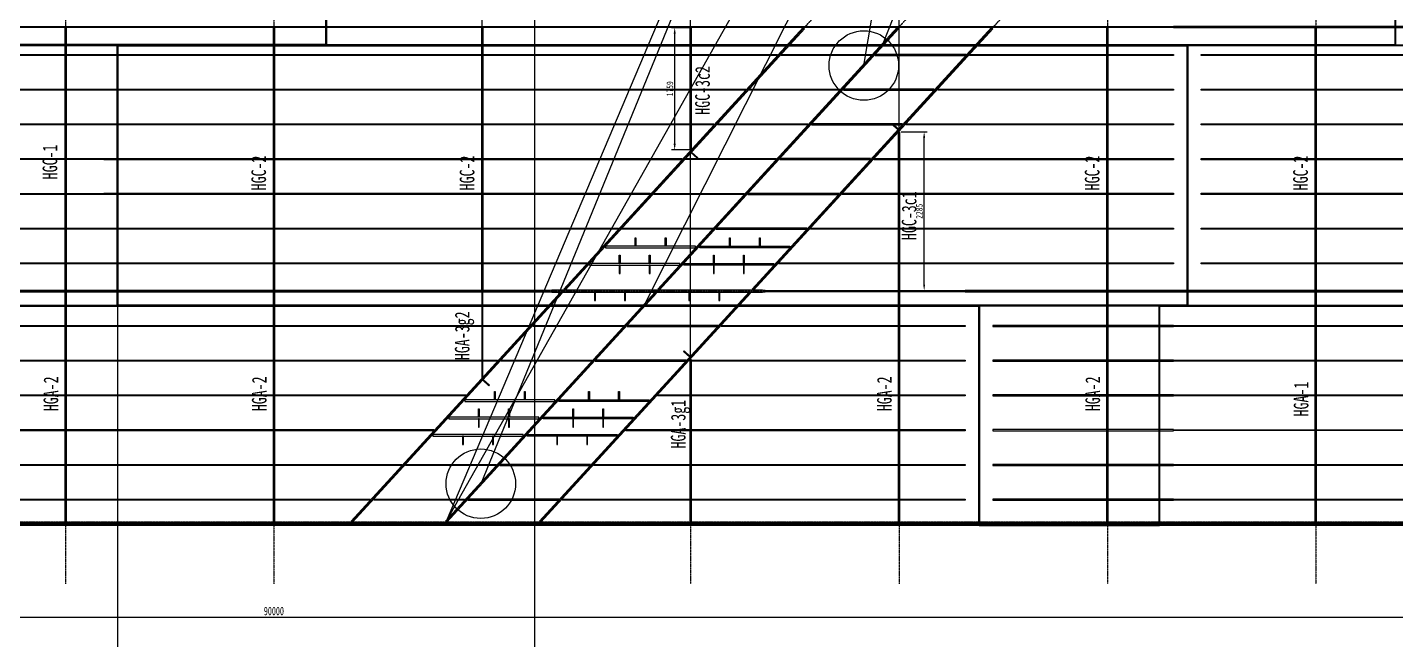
# Model space of a CAD drawing. Extents: x -158665 to 747974, y -1078007 to -307893.
# Drawn here: x 182833 to 202533, y -508805 to -499995 of the extents above; entities that cross this region are included whole.
import ezdxf
from ezdxf.enums import TextEntityAlignment as Align

# ---------------------------------------------------------------- set-up
doc = ezdxf.new("R2010")
doc.units = 0
doc.header["$LTSCALE"] = 0.02
doc.header["$MEASUREMENT"] = 0
doc.header["$PDMODE"] = 35
doc.header["$PDSIZE"] = 150
doc.linetypes.add('CENTER', pattern=[2, 1.25, -0.25, 0.25, -0.25])
doc.linetypes.add('PHANTOM', pattern=[63.5, 31.75, -6.35, 6.35, -6.35, 6.35, -6.35])
doc.layers.get('0').update_dxf_attribs({"linetype": 'CONTINUOUS'})
doc.layers.get('Defpoints').update_dxf_attribs({"linetype": 'CONTINUOUS'})
for name, color, linetype in [('1', 1, 'CONTINUOUS'), ('A3', 7, 'CONTINUOUS'), ('ZG', 7, 'CONTINUOUS'), ('二次预拼节段线', 7, 'CONTINUOUS'), ('横隔板', 7, 'CONTINUOUS'), ('横隔板开孔', 7, 'CONTINUOUS'), ('腹板', 7, 'CONTINUOUS')]:
    doc.layers.add(name, color=color, linetype=linetype)
for name, color, linetype, lineweight in [('1图框轮廓', 7, 'CONTINUOUS', 35), ('2细线层', 41, 'CONTINUOUS', 15), ('3中心线层', 1, 'CENTER', 13)]:
    doc.layers.add(name, color=color, linetype=linetype, lineweight=lineweight)
doc.styles.add('仿宋', font='仿宋_GB2312_1.ttf', dxfattribs={"width": 0.7})
doc.dimstyles.new('标准标注样式-45', dxfattribs={"dimscale": 45, "dimtxt": 2.7, "dimasz": 2.5, "dimexe": 1.25, "dimexo": 0.625, "dimtad": 1, "dimdec": 0, "dimdsep": 46, "dimtxsty": '仿宋', "dimcen": 2.5, "dimclrd": 3, "dimclre": 3, "dimclrt": 4, "dimazin": 0, "dimtfac": 1, "dimtdec": 0, "dimtmove": 0, "dimatfit": 3, "dimfxl": 1.25, "dimlwd": 13, "dimlwe": 13, "dimarcsym": 0})
doc.dimstyles.new('样式-35', dxfattribs={"dimscale": 35, "dimtxt": 2.7, "dimasz": 2.5, "dimexe": 1.25, "dimexo": 0.625, "dimtad": 1, "dimdec": 0, "dimdsep": 46, "dimtxsty": '仿宋', "dimcen": 2.5, "dimclrd": 3, "dimclre": 3, "dimclrt": 4, "dimazin": 0, "dimtfac": 1, "dimtdec": 0, "dimtmove": 0, "dimatfit": 3, "dimfxl": 1.25, "dimlwd": 13, "dimlwe": 13, "dimarcsym": 0})

# ---------------------------------------------------------------- blocks, each defined once
blk = doc.blocks.new('*D70')
at = {"color": 3, "lineweight": 13, "ltscale": 3}
for p, q in [((231383, -507174), (231383, -508539)), ((141383, -507872), (141383, -508539))]:
    blk.add_line(p, q, dxfattribs=at)
at = {"color": 3, "linetype": 'ByBlock', "lineweight": 13, "ltscale": 3}
blk.add_line((141495, -508483), (231270, -508483), dxfattribs=at)
at = {"color": 3, "ltscale": 3}
for points in [[(141495, -508464), (141495, -508501), (141383, -508483)], [(231270, -508464), (231270, -508501), (231383, -508483)]]:
    blk.add_solid(points, dxfattribs=at)
at = {"layer": 'Defpoints', "color": 0, "ltscale": 3}
for p in [(231383, -507146), (141383, -507844), (231383, -508483)]:
    blk.add_point(p, dxfattribs=at)
at = {"color": 4, "ltscale": 3, "insert": (186383, -508394), "char_height": 121.5, "attachment_point": 5, "style": '仿宋'}
blk.add_mtext('90000', dxfattribs=at)
blk = doc.blocks.new('*D83')
at = {"color": 3, "lineweight": 13, "ltscale": 3}
for p, q in [((195412, -501498), (195788, -501498)), ((195412, -503783), (195788, -503783))]:
    blk.add_line(p, q, dxfattribs=at)
at = {"color": 3, "linetype": 'ByBlock', "lineweight": 13, "ltscale": 3}
blk.add_line((195745, -503695), (195745, -501585), dxfattribs=at)
at = {"color": 3, "ltscale": 3}
for points in [[(195730, -501585), (195759, -501585), (195745, -501498)], [(195730, -503695), (195759, -503695), (195745, -503783)]]:
    blk.add_solid(points, dxfattribs=at)
at = {"layer": 'Defpoints', "color": 0, "ltscale": 3}
for p in [(195390, -501498), (195745, -501498), (195390, -503783)]:
    blk.add_point(p, dxfattribs=at)
at = {"color": 4, "ltscale": 3, "insert": (195675, -502640), "char_height": 94.5, "attachment_point": 5, "rotation": 90, "style": '仿宋'}
blk.add_mtext('2285', dxfattribs=at)
blk = doc.blocks.new('*D84')
at = {"color": 3, "lineweight": 13, "ltscale": 3}
for p, q in [((192368, -499999), (192109, -499999)), ((192368, -501758), (192109, -501758))]:
    blk.add_line(p, q, dxfattribs=at)
at = {"color": 3, "linetype": 'ByBlock', "lineweight": 13, "ltscale": 3}
blk.add_line((192153, -501670), (192153, -500086), dxfattribs=at)
at = {"color": 3, "ltscale": 3}
for points in [[(192138, -500086), (192168, -500086), (192153, -499999)], [(192138, -501670), (192168, -501670), (192153, -501758)]]:
    blk.add_solid(points, dxfattribs=at)
at = {"layer": 'Defpoints', "color": 0, "ltscale": 3}
for p in [(192153, -499999), (192390, -499999), (192390, -501758)]:
    blk.add_point(p, dxfattribs=at)
at = {"color": 4, "ltscale": 3, "insert": (192084, -500878), "char_height": 94.5, "attachment_point": 5, "rotation": 90, "style": '仿宋'}
blk.add_mtext('1759', dxfattribs=at)

msp = doc.modelspace()

# ---------------------------------------------------------------- linework, layer by layer
at = {"color": 7, "ltscale": 3}
for p, q in [((195382.8, -501470.9), (195382.8, -473219.5)), ((192382.8, -501784.5), (192382.8, -476353.3)), ((192382.8, -504744.8), (192382.8, -479314.1)), ((189382.8, -505058.4), (189382.8, -479779.4)), ((195382.8, -501470.9), (195373.2, -501462.1)), ((192382.8, -501784.5), (192392.4, -501793.2)), ((191930.3, -503790.8), (191871.2, -503790.8)), ((192382.8, -504744.8), (192373.2, -504736)), ((189382.8, -505058.4), (189392.4, -505067.2))]:
    msp.add_line(p, q, dxfattribs=at)
at = {"color": 1, "ltscale": 3}
for p, q in [((195129.7, -500247.7), (195165, -500247.7)), ((195129.7, -500250.7), (195165, -500250.7)), ((191693.5, -503997.7), (191728.7, -503997.7)), ((191693.5, -504000.7), (191728.7, -504000.7))]:
    msp.add_line(p, q, dxfattribs=at)
at = {"color": 7, "linetype": 'PHANTOM', "ltscale": 10}
for p, q in [((234625.8, -503790.7), (140954.1, -503790.7)), ((232706.1, -507115.7), (137907.9, -507115.7))]:
    msp.add_line(p, q, dxfattribs=at)
at = {"color": 1, "ltscale": 3}
for points in [[(195280.7, -501385.5), (195369.2, -501466.5), (195377.3, -501457.7), (195288.8, -501376.6)], [(192476.8, -501878.7), (192388.4, -501797.7), (192396.5, -501788.8), (192484.9, -501869.9)], [(192280.7, -504659.4), (192369.2, -504740.5), (192377.3, -504731.6), (192288.8, -504650.6)], [(189476.8, -505152.7), (189388.4, -505071.6), (189396.5, -505062.7), (189484.9, -505143.8)]]:
    msp.add_lwpolyline(points, close=True, dxfattribs=at)
for centre in [(194876.1, -500543.7), (189361.5, -506561.8)]:
    msp.add_circle(centre, 500, dxfattribs=at)
at = {"layer": '1', "color": 4}
for points in [[(177233.1, -500397.7), (177233.1, -500383.7), (183933.1, -500383.7), (183933.1, -500397.7)], [(194992.2, -500383.7), (194992.2, -500397.7), (193684, -500397.7), (193684, -500383.7)], [(195040.3, -500383.7), (195040.3, -500397.7), (196348.6, -500397.7), (196348.6, -500383.7)], [(177233.1, -500897.7), (177233.1, -500883.7), (183933.1, -500883.7), (183933.1, -500897.7)], [(194534.1, -500883.7), (194534.1, -500897.7), (193225.8, -500897.7), (193225.8, -500883.7)], [(194582.2, -500883.7), (194582.2, -500897.7), (195890.4, -500897.7), (195890.4, -500883.7)], [(177233.1, -501397.7), (177233.1, -501383.7), (183933.1, -501383.7), (183933.1, -501397.7)], [(194075.9, -501383.7), (194075.9, -501397.7), (192767.7, -501397.7), (192767.7, -501383.7)], [(194124, -501383.7), (194124, -501397.7), (195432.3, -501397.7), (195432.3, -501383.7)], [(177233.1, -501897.7), (177233.1, -501883.7), (183933.1, -501883.7), (183933.1, -501897.7)], [(193617.8, -501883.7), (193617.8, -501897.7), (192309.5, -501897.7), (192309.5, -501883.7)], [(193665.8, -501883.7), (193665.8, -501897.7), (194974.1, -501897.7), (194974.1, -501883.7)], [(177233.1, -502397.7), (177233.1, -502383.7), (183933.1, -502383.7), (183933.1, -502397.7)], [(193159.6, -502383.7), (193159.6, -502397.7), (191851.3, -502397.7), (191851.3, -502383.7)], [(193207.7, -502383.7), (193207.7, -502397.7), (194515.9, -502397.7), (194515.9, -502383.7)], [(177233.1, -502897.7), (177233.1, -502883.7), (183933.1, -502883.7), (183933.1, -502897.7)], [(192701.4, -502883.7), (192701.4, -502897.7), (191393.2, -502897.7), (191393.2, -502883.7)], [(192749.5, -502883.7), (192749.5, -502897.7), (194057.8, -502897.7), (194057.8, -502883.7)], [(177233.1, -503397.7), (177233.1, -503383.7), (183933.1, -503383.7), (183933.1, -503397.7)], [(191418.5, -504283.8), (191418.5, -504297.8), (190110.3, -504297.8), (190110.3, -504283.8)], [(191466.6, -504283.8), (191466.6, -504297.8), (192774.9, -504297.8), (192774.9, -504283.8)], [(199333.1, -504297.8), (199333.1, -504283.8), (212033, -504283.8), (212033, -504297.8)], [(190960.4, -504783.7), (190960.4, -504797.7), (189652.1, -504797.7), (189652.1, -504783.7)], [(191008.5, -504783.7), (191008.5, -504797.7), (192316.7, -504797.7), (192316.7, -504783.7)], [(199333.2, -504797.7), (199333.2, -504783.7), (212033.1, -504783.7), (212033.1, -504797.7)], [(199333.2, -505297.7), (199333.2, -505283.7), (212033.1, -505283.7), (212033.1, -505297.7)], [(199333.2, -505797.7), (199333.2, -505783.7), (212033.1, -505783.7), (212033.1, -505797.7)], [(189585.9, -506283.7), (189585.9, -506297.7), (188277.6, -506297.7), (188277.6, -506283.7)], [(189634, -506283.7), (189634, -506297.7), (190942.2, -506297.7), (190942.2, -506283.7)], [(199333.2, -506297.7), (199333.2, -506283.7), (212033.1, -506283.7), (212033.1, -506297.7)], [(189127.7, -506783.7), (189127.7, -506797.7), (187819.5, -506797.7), (187819.5, -506783.7)], [(189175.8, -506783.7), (189175.8, -506797.7), (190484.1, -506797.7), (190484.1, -506783.7)], [(199333.2, -506797.7), (199333.2, -506783.7), (212033.1, -506783.7), (212033.1, -506797.7)]]:
    msp.add_lwpolyline(points, close=True, dxfattribs=at)
at = {"layer": '1图框轮廓', "color": 1}
for points in [[(180036.1, -498390.7), (187130.1, -498390.7), (187130.1, -500247.7), (180036.1, -500247.7)], [(177036.1, -503997.7), (184130.1, -503997.7), (184130.1, -500253.7), (177036.1, -500253.7)], [(212230.1, -507155.7), (199133.1, -507155.7), (199133.1, -504003.7), (212230.1, -504003.7)]]:
    msp.add_lwpolyline(points, close=True, dxfattribs=at)
at = {"layer": '1图框轮廓', "color": 42}
for points in [[(187136.1, -500247.7), (202530.1, -500247.7), (202530.1, -498390.7), (187136.1, -498390.7)], [(184136.1, -500253.7), (199530.1, -500253.7), (199530.1, -503997.7), (184136.1, -503997.7)], [(199536.1, -503997.7), (203633.1, -503997.7), (203633.1, -500253.7), (199536.1, -500253.7)], [(196530.1, -507155.7), (181136.1, -507155.7), (181136.1, -504003.7), (196530.1, -504003.7)], [(199133.1, -504003.7), (196536.1, -504003.7), (196536.1, -507155.7), (199133.1, -507155.7)]]:
    msp.add_lwpolyline(points, close=True, dxfattribs=at)
at = {"layer": '2细线层', "color": 8}
for points in [[(193635, -500382.7), (193635, -500398.7), (183933.1, -500398.7), (183933.1, -500382.7)], [(199333.1, -500382.7), (199333.1, -500398.7), (196397.6, -500398.7), (196397.6, -500382.7)], [(203833.1, -500382.7), (203833.1, -500398.7), (199733.1, -500398.7), (199733.1, -500382.7)], [(193176.8, -500882.7), (193176.8, -500898.7), (183933.1, -500898.7), (183933.1, -500882.7)], [(199333.1, -500882.7), (199333.1, -500898.7), (195939.4, -500898.7), (195939.4, -500882.7)], [(203833.1, -500882.7), (203833.1, -500898.7), (199733.1, -500898.7), (199733.1, -500882.7)], [(192718.7, -501382.7), (192718.7, -501398.7), (183933.1, -501398.7), (183933.1, -501382.7)], [(199333.1, -501382.7), (199333.1, -501398.7), (195481.3, -501398.7), (195481.3, -501382.7)], [(203833.1, -501382.7), (203833.1, -501398.7), (199733.1, -501398.7), (199733.1, -501382.7)], [(192260.5, -501882.7), (192260.5, -501898.7), (183933.1, -501898.7), (183933.1, -501882.7)], [(199333.1, -501882.7), (199333.1, -501898.7), (195023.1, -501898.7), (195023.1, -501882.7)], [(203833.1, -501882.7), (203833.1, -501898.7), (199733.1, -501898.7), (199733.1, -501882.7)], [(191802.3, -502382.7), (191802.3, -502398.7), (183933.1, -502398.7), (183933.1, -502382.7)], [(199333.1, -502382.7), (199333.1, -502398.7), (194564.9, -502398.7), (194564.9, -502382.7)], [(203833.1, -502382.7), (203833.1, -502398.7), (199733.1, -502398.7), (199733.1, -502382.7)], [(191344.2, -502882.7), (191344.2, -502898.7), (183933.1, -502898.7), (183933.1, -502882.7)], [(199333.1, -502882.7), (199333.1, -502898.7), (194106.8, -502898.7), (194106.8, -502882.7)], [(203833.1, -502882.7), (203833.1, -502898.7), (199733.1, -502898.7), (199733.1, -502882.7)], [(190886, -503382.7), (190886, -503398.7), (183933.1, -503398.7), (183933.1, -503382.7)], [(199333.1, -503382.7), (199333.1, -503398.7), (193648.6, -503398.7), (193648.6, -503382.7)], [(203833.1, -503382.7), (203833.1, -503398.7), (199733.1, -503398.7), (199733.1, -503382.7)], [(190061.3, -504282.8), (190061.3, -504298.8), (181333.1, -504298.8), (181333.1, -504282.8)], [(196333.1, -504282.8), (196333.1, -504298.8), (192823.9, -504298.8), (192823.9, -504282.8)], [(196733.1, -504282.8), (196733.1, -504298.8), (199333.2, -504298.8), (199333.2, -504282.8)], [(189603.1, -504782.7), (189603.1, -504798.7), (181333.1, -504798.7), (181333.1, -504782.7)], [(196333.1, -504782.7), (196333.1, -504798.7), (192365.7, -504798.7), (192365.7, -504782.7)], [(196733.1, -504782.7), (196733.1, -504798.7), (199333.2, -504798.7), (199333.2, -504782.7)], [(189145, -505282.7), (189145, -505298.7), (181333.1, -505298.7), (181333.1, -505282.7)], [(196333.1, -505282.7), (196333.1, -505298.7), (191907.6, -505298.7), (191907.6, -505282.7)], [(196733.1, -505282.7), (196733.1, -505298.7), (199333.2, -505298.7), (199333.2, -505282.7)], [(188686.8, -505782.7), (188686.8, -505798.7), (181333.1, -505798.7), (181333.1, -505782.7)], [(196333.1, -505782.7), (196333.1, -505798.7), (191449.4, -505798.7), (191449.4, -505782.7)], [(196733.1, -505782.7), (196733.1, -505798.7), (199333.2, -505798.7), (199333.2, -505782.7)], [(188228.6, -506282.7), (188228.6, -506298.7), (181333.1, -506298.7), (181333.1, -506282.7)], [(196333.1, -506282.7), (196333.1, -506298.7), (190991.2, -506298.7), (190991.2, -506282.7)], [(196733.1, -506282.7), (196733.1, -506298.7), (199333.2, -506298.7), (199333.2, -506282.7)], [(187770.5, -506782.7), (187770.5, -506798.7), (181333.1, -506798.7), (181333.1, -506782.7)], [(196333.1, -506782.7), (196333.1, -506798.7), (190533.1, -506798.7), (190533.1, -506782.7)], [(196733.1, -506782.7), (196733.1, -506798.7), (199333.2, -506798.7), (199333.2, -506782.7)]]:
    msp.add_lwpolyline(points, close=True, dxfattribs=at)
at = {"layer": '3中心线层', "color": 8, "linetype": 'CENTER', "ltscale": 10}
for points in [[(183382.8, -491539.4), (183382.8, -508000.7)], [(186382.8, -491539.4), (186382.8, -508000.7)], [(189382.8, -505058.4), (189382.8, -491539.4)], [(192382.8, -501784.5), (192382.8, -491539.4)], [(201382.8, -494923.1), (201382.8, -508000.7)], [(198382.8, -498197), (198382.8, -508000.7)], [(195382.8, -501470.9), (195382.8, -508000.7)], [(192382.8, -504744.8), (192382.8, -508000.7)]]:
    msp.add_lwpolyline(points, dxfattribs=at)
at = {"layer": '3中心线层', "color": 1, "linetype": 'CENTER', "ltscale": 10}
for points in [[(187461, -507155.7), (200592, -492825.7)], [(188817.3, -507155.7), (201948.3, -492825.7)], [(190173.7, -507155.7), (203304.7, -492825.7)]]:
    msp.add_lwpolyline(points, dxfattribs=at)
at = {"layer": '3中心线层', "color": 7, "linetype": 'ByBlock', "ltscale": 10}
for points in [[(190574, -503777.7), (190554.8, -503760.2), (194001.5, -499998.7), (194020.7, -500016.3), (190574, -503777.7)], [(191930.3, -503777.7), (191911.1, -503760.2), (195357.9, -499998.7), (195377, -500016.3), (191930.3, -503777.7)], [(193286.7, -503777.7), (193267.5, -503760.2), (196714.2, -499998.7), (196733.4, -500016.3), (193286.7, -503777.7)], [(187515.3, -507115.7), (187496.1, -507098.2), (190514.9, -503803.7), (190534.1, -503821.3), (187515.3, -507115.7)], [(188871.6, -507115.7), (188852.4, -507098.2), (191871.2, -503803.7), (191890.4, -503821.3), (188871.6, -507115.7)], [(190227.9, -507115.7), (190208.8, -507098.2), (193227.6, -503803.7), (193246.7, -503821.3), (190227.9, -507115.7)]]:
    msp.add_lwpolyline(points, dxfattribs=at)
at = {"layer": 'ZG', "color": 2, "ltscale": 3}
for points in [[(191595.9, -503020.9), (191595.9, -503140.9), (191583.9, -503140.9), (191583.9, -503020.9)], [(192028.3, -503020.9), (192028.3, -503140.9), (192016.3, -503140.9), (192016.3, -503020.9)], [(192952.2, -503020.9), (192952.2, -503140.9), (192940.2, -503140.9), (192940.2, -503020.9)], [(193384.7, -503020.9), (193384.7, -503140.9), (193372.7, -503140.9), (193372.7, -503020.9)], [(191157.5, -503166.9), (192454.7, -503166.9), (192454.7, -503140.9), (191157.5, -503140.9)], [(191366.8, -503270.9), (191366.8, -503390.9), (191354.8, -503390.9), (191354.8, -503270.9)], [(191799.2, -503270.9), (191799.2, -503390.9), (191787.2, -503390.9), (191787.2, -503270.9)], [(193811.1, -503166.9), (192513.8, -503166.9), (192513.8, -503140.9), (193811.1, -503140.9)], [(192723.2, -503270.9), (192723.2, -503390.9), (192711.2, -503390.9), (192711.2, -503270.9)], [(193155.6, -503270.9), (193155.6, -503390.9), (193143.6, -503390.9), (193143.6, -503270.9)], [(190928.4, -503416.9), (192225.7, -503416.9), (192225.7, -503390.9), (190928.4, -503390.9)], [(191366.8, -503537), (191366.8, -503417), (191354.8, -503417), (191354.8, -503537)], [(191799.2, -503537), (191799.2, -503417), (191787.2, -503417), (191787.2, -503537)], [(193582, -503416.9), (192284.7, -503416.9), (192284.7, -503390.9), (193582, -503390.9)], [(192723.2, -503537), (192723.2, -503417), (192711.2, -503417), (192711.2, -503537)], [(193155.6, -503537), (193155.6, -503417), (193143.6, -503417), (193143.6, -503537)], [(191012.4, -503923.8), (191012.4, -503803.8), (191000.4, -503803.8), (191000.4, -503923.8)], [(191444.8, -503923.8), (191444.8, -503803.8), (191432.8, -503803.8), (191432.8, -503923.8)], [(192368.7, -503923.8), (192368.7, -503803.8), (192356.7, -503803.8), (192356.7, -503923.8)], [(192801.1, -503923.8), (192801.1, -503803.8), (192789.1, -503803.8), (192789.1, -503923.8)], [(189569.1, -505232.7), (189569.1, -505352.7), (189557.1, -505352.7), (189557.1, -505232.7)], [(190001.6, -505232.7), (190001.6, -505352.7), (189989.6, -505352.7), (189989.6, -505232.7)], [(190925.5, -505232.7), (190925.5, -505352.7), (190913.5, -505352.7), (190913.5, -505232.7)], [(191357.9, -505232.7), (191357.9, -505352.7), (191345.9, -505352.7), (191345.9, -505232.7)], [(189130.7, -505378.8), (190428, -505378.8), (190428, -505352.8), (189130.7, -505352.8)], [(189340.1, -505482.7), (189340.1, -505602.7), (189328.1, -505602.7), (189328.1, -505482.7)], [(189772.5, -505482.7), (189772.5, -505602.7), (189760.5, -505602.7), (189760.5, -505482.7)], [(191784.3, -505378.8), (190487.1, -505378.8), (190487.1, -505352.8), (191784.3, -505352.8)], [(190696.4, -505482.7), (190696.4, -505602.7), (190684.4, -505602.7), (190684.4, -505482.7)], [(191128.8, -505482.7), (191128.8, -505602.7), (191116.8, -505602.7), (191116.8, -505482.7)], [(188901.6, -505628.8), (190198.9, -505628.8), (190198.9, -505602.8), (188901.6, -505602.8)], [(189340.1, -505748.8), (189340.1, -505628.8), (189328.1, -505628.8), (189328.1, -505748.8)], [(189772.5, -505748.8), (189772.5, -505628.8), (189760.5, -505628.8), (189760.5, -505748.8)], [(191555.2, -505628.8), (190258, -505628.8), (190258, -505602.8), (191555.2, -505602.8)], [(190696.4, -505748.8), (190696.4, -505628.8), (190684.4, -505628.8), (190684.4, -505748.8)], [(191128.8, -505748.8), (191128.8, -505628.8), (191116.8, -505628.8), (191116.8, -505748.8)], [(188672.6, -505878.8), (189969.8, -505878.8), (189969.8, -505852.8), (188672.6, -505852.8)], [(189111, -505998.8), (189111, -505878.8), (189099, -505878.8), (189099, -505998.8)], [(189543.4, -505998.8), (189543.4, -505878.8), (189531.4, -505878.8), (189531.4, -505998.8)], [(191326.1, -505878.8), (190028.9, -505878.8), (190028.9, -505852.8), (191326.1, -505852.8)], [(190467.3, -505998.8), (190467.3, -505878.8), (190455.3, -505878.8), (190455.3, -505998.8)], [(190899.7, -505998.8), (190899.7, -505878.8), (190887.7, -505878.8), (190887.7, -505998.8)]]:
    msp.add_lwpolyline(points, close=True, dxfattribs=at)
at = {"layer": '二次预拼节段线', "color": 2, "ltscale": 3}
for p, q in [((190132.7, -492825.7), (190132.7, -521779.5)), ((184133.1, -500278.3), (184133.1, -528655.2))]:
    msp.add_line(p, q, dxfattribs=at)
at = {"layer": '横隔板', "color": 200, "ltscale": 3}
for points in [[(183375.8, -499998.7), (183389.8, -499998.7), (183389.8, -503782.7), (183375.8, -503782.7)], [(186375.8, -499998.7), (186389.8, -499998.7), (186389.8, -503782.7), (186375.8, -503782.7)], [(189375.8, -499998.7), (189389.8, -499998.7), (189389.8, -503782.7), (189375.8, -503782.7)], [(198375.8, -499998.7), (198389.8, -499998.7), (198389.8, -503782.7), (198375.8, -503782.7)], [(201375.8, -499998.7), (201389.8, -499998.7), (201389.8, -503782.7), (201375.8, -503782.7)]]:
    msp.add_lwpolyline(points, close=True, dxfattribs=at)
at = {"layer": '横隔板', "color": 100, "ltscale": 3}
for points in [[(192375.8, -499998.7), (192389.8, -499998.7), (192389.8, -501757.6), (192375.8, -501757.6)], [(195375.8, -501497.8), (195389.8, -501497.8), (195389.8, -503782.7), (195375.8, -503782.7)], [(189375.8, -505031.5), (189389.8, -505031.5), (189389.8, -503798.7), (189375.8, -503798.7)], [(192375.8, -504771.7), (192389.8, -504771.7), (192389.8, -507115.7), (192375.8, -507115.7)]]:
    msp.add_lwpolyline(points, close=True, dxfattribs=at)
at = {"layer": '横隔板', "color": 31, "ltscale": 3}
for points in [[(183375.8, -503798.7), (183389.8, -503798.7), (183389.8, -507115.7), (183375.8, -507115.7)], [(186375.8, -503798.7), (186389.8, -503798.7), (186389.8, -507115.7), (186375.8, -507115.7)], [(195375.8, -503798.7), (195389.8, -503798.7), (195389.8, -507115.7), (195375.8, -507115.7)], [(198375.8, -503798.7), (198389.8, -503798.7), (198389.8, -507115.7), (198375.8, -507115.7)], [(201375.8, -503798.7), (201389.8, -503798.7), (201389.8, -507115.7), (201375.8, -507115.7)]]:
    msp.add_lwpolyline(points, close=True, dxfattribs=at)
at = {"layer": '横隔板开孔', "color": 1, "ltscale": 3}
for points in [[(188862, -507106.9), (200767.4, -486041.6)], [(195144.6, -500250.7), (200767.4, -486041.6), (191708.3, -504000.7)]]:
    msp.add_lwpolyline(points, dxfattribs=at)
at = {"layer": '横隔板开孔', "color": 2, "ltscale": 3}
for points in [[(201903.6, -492874.5), (197014.1, -487889.6), (188862, -507106.9)], [(194876.1, -500543.7), (197014.1, -487889.6), (189361.5, -506561.8)]]:
    msp.add_lwpolyline(points, dxfattribs=at)
at = {"layer": '腹板', "color": 3}
for points in [[(199333.2, -499998.7), (176833.2, -499998.7), (176833.2, -499982.7), (199333.2, -499982.7)], [(199333.2, -499998.7), (215433.2, -499998.7), (215433.2, -499982.7), (199333.2, -499982.7)], [(173833.2, -503798.7), (190344.8, -503798.7), (190344.8, -503782.7), (173833.2, -503782.7)], [(196333.2, -503798.7), (193457.5, -503798.7), (193457.5, -503782.7), (196333.2, -503782.7)], [(196333.2, -503798.7), (212433.2, -503798.7), (212433.2, -503782.7), (196333.2, -503782.7)]]:
    msp.add_lwpolyline(points, close=True, dxfattribs=at)
at = {"layer": '腹板', "color": 5}
msp.add_lwpolyline([(193457.5, -503782.7), (193417.5, -503777.7), (190384.8, -503777.7), (190344.8, -503782.7), (190344.8, -503798.7), (190384.8, -503803.7), (193417.5, -503803.7), (193457.5, -503798.7)], close=True, dxfattribs=at)
at = {"layer": '腹板', "color": 2}
for points in [[(178161.2, -507133.7), (178161.2, -507115.7), (196333.2, -507115.7), (196333.2, -507137.7), (178193.2, -507137.7)], [(199129.3, -507137.7), (196333.2, -507137.7), (196333.2, -507115.7), (199161.3, -507115.7), (199161.3, -507133.7)]]:
    msp.add_lwpolyline(points, close=True, dxfattribs=at)
at = {"layer": '腹板', "color": 1}
msp.add_lwpolyline([(199161.3, -507115.7), (212433.2, -507115.7), (212433.2, -507133.7), (199161.3, -507133.7)], close=True, dxfattribs=at)

# ---------------------------------------------------------------- texts
at = {"layer": 'A3', "color": 100, "linetype": 'Continuous', "style": '仿宋', "width": 0.7}
for s, p in [('HGA-3g2', (189198.3, -504432.8)), ('HGA-3g1', (192308.9, -505704.4))]:
    msp.add_text(s, height=210, rotation=90, dxfattribs=at).set_placement(p, align=Align.CENTER)
at = {"layer": 'A3', "color": 6, "linetype": 'Continuous', "style": '仿宋', "width": 0.7}
for s, p in [('HGA-2', (183276.8, -505268)), ('HGA-2', (186276.8, -505268)), ('HGA-2', (195276.8, -505268)), ('HGA-2', (198276.8, -505268)), ('HGA-1', (201276.8, -505343.2))]:
    msp.add_text(s, height=210, rotation=90, dxfattribs=at).set_placement(p, align=Align.CENTER)
at = {"layer": '横隔板', "color": 100, "ltscale": 3, "style": '仿宋', "width": 0.7}
for s, p in [('HGC-3c2', (192658.3, -500901.7)), ('HGC-3c1', (195632.6, -502704.6))]:
    msp.add_text(s, height=210, rotation=90, dxfattribs=at).set_placement(p, align=Align.CENTER)
at = {"layer": '横隔板', "color": 200, "ltscale": 3, "style": '仿宋', "width": 0.7}
for s, p in [('HGC-1', (183262.8, -501931.6)), ('HGC-2', (186268.6, -502090)), ('HGC-2', (189268.6, -502090)), ('HGC-2', (198268.6, -502090)), ('HGC-2', (201268.6, -502090))]:
    msp.add_text(s, height=210, rotation=90, dxfattribs=at).set_placement(p, align=Align.CENTER)

# ---------------------------------------------------------------- dimensions: what is measured, and where the dimension line sits
at = {"color": 7, "ltscale": 3}
for base, p1, p2, picture, middle in [((192152.9, -499998.7), (192389.8, -501757.6), (192389.8, -499998.7), '*D84', (192083.8, -500878.1)), ((195744.6, -501497.8), (195389.8, -503782.7), (195389.8, -501497.8), '*D83', (195675.4, -502640.3))]:
    dim = msp.add_linear_dim(base=base, p1=p1, p2=p2, angle=90, dimstyle='样式-35', dxfattribs=at)
    dim.commit()
    dim.dimension.update_dxf_attribs({"geometry": picture, "text_midpoint": middle})
dim = msp.add_linear_dim(base=(231382.8, -508482.5), p1=(141382.8, -507844.2), p2=(231382.8, -507146.1), dimstyle='标准标注样式-45', dxfattribs=at)
dim.commit()
dim.dimension.update_dxf_attribs({"geometry": '*D70', "text_midpoint": (186382.8, -508393.6)})

doc.saveas('drawing.dxf')
